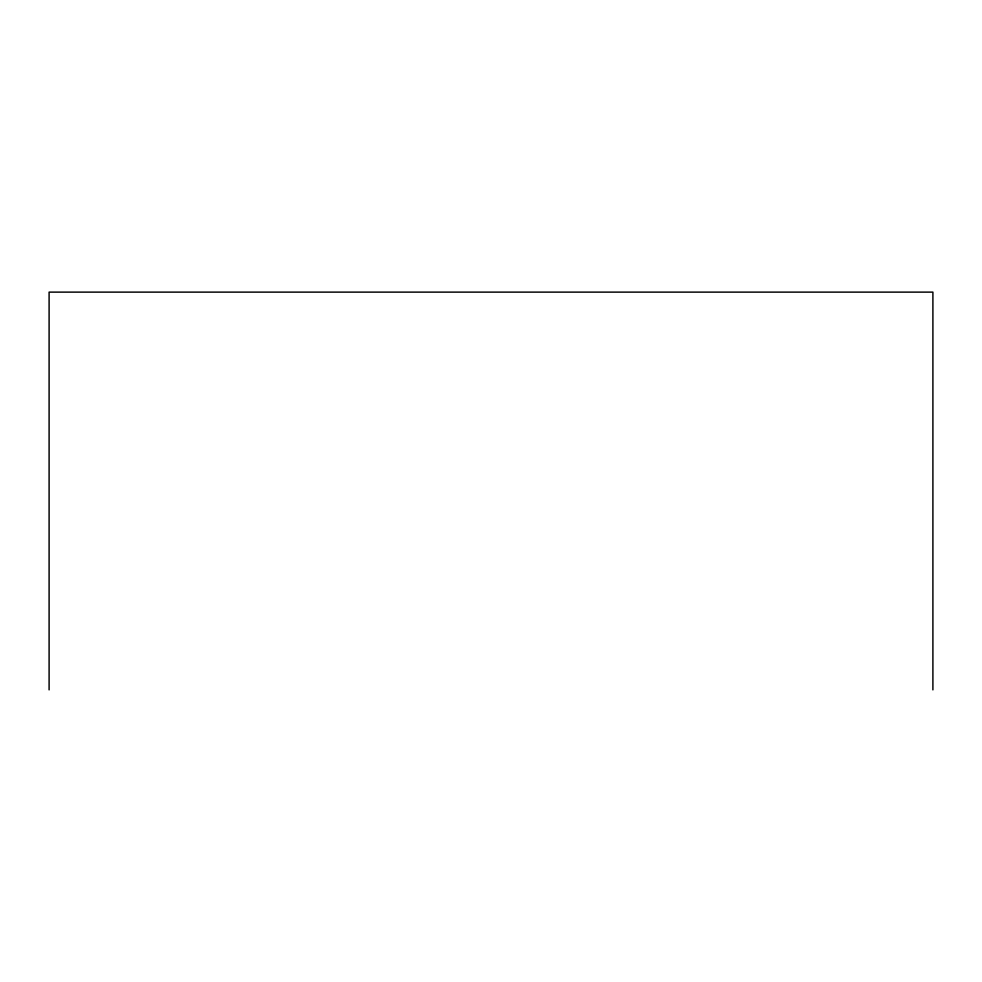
<?xml version="1.0" encoding="UTF-8"?>
<svg xmlns="http://www.w3.org/2000/svg" width="982" height="982" viewBox="0 0 982 982"><rect width="100%" height="100%" fill="white"/><g stroke="black" fill="none" stroke-linecap="round" stroke-linejoin="round"><path stroke-width="1.47" d="M932.9 689.88L932.9 292.12L49.1 292.12L49.1 689.88"/></g></svg>
